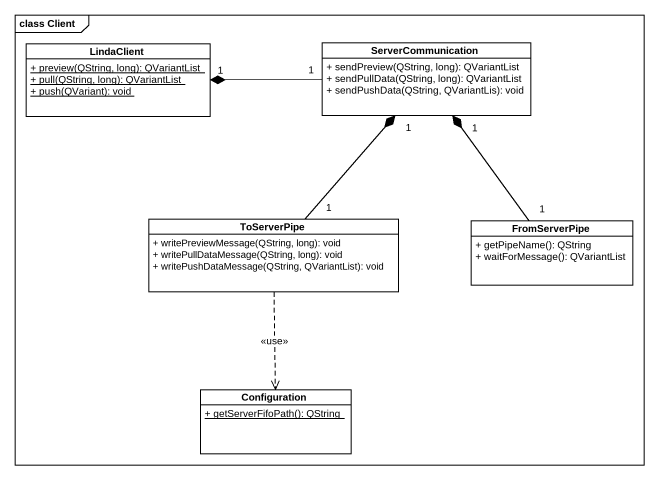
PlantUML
@startuml
mainframe class Client
hide circle
hide empty members
skinparam classAttributeIconSize 0
class LindaClient {
  {static} + preview(QString, long): QVariantList
  {static} + pull(QString, long): QVariantList
  {static} + push(QVariant): void
}
class ServerCommunication {
  + sendPreview(QString, long): QVariantList
  + sendPullData(QString, long): QVariantList
  + sendPushData(QString, QVariantLis): void
}
class ToServerPipe {
  + writePreviewMessage(QString, long): void
  + writePullDataMessage(QString, long): void
  + writePushDataMessage(QString, QVariantList): void
}
class FromServerPipe {
  + getPipeName(): QString
  + waitForMessage(): QVariantList
}
class Configuration {
  {static} + getServerFifoPath(): QString
}
ServerCommunication "1" -left-* "1" LindaClient
ToServerPipe "1" -up-* "1" ServerCommunication
ToServerPipe ..> Configuration : <<use>>
FromServerPipe "1" -up-* "1" ServerCommunication
@enduml
